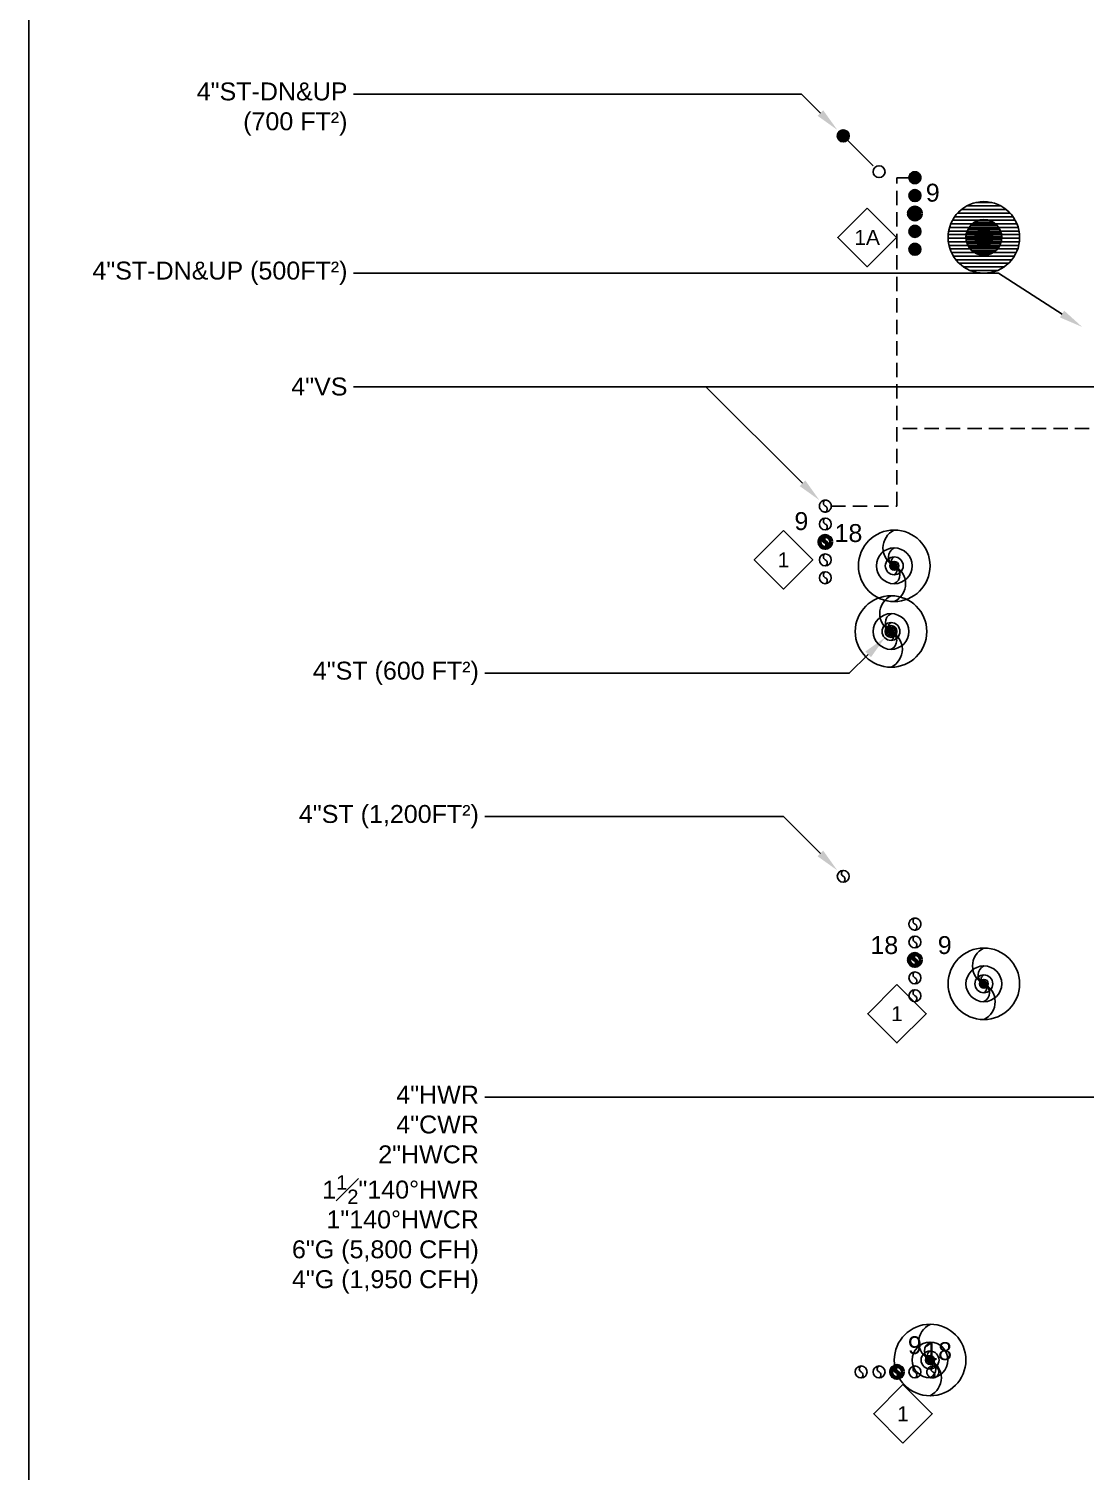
# Model space of a CAD drawing. Extents: x -3693 to 528, y -2672 to 2716.
# Drawn here: x -3693 to -2986, y 57 to 1023 of the extents above; entities that cross this region are included whole.
import ezdxf
from ezdxf.enums import TextEntityAlignment as Align

# ---------------------------------------------------------------- set-up
doc = ezdxf.new("R2010")
doc.units = 0
doc.header["$LTSCALE"] = 48
doc.header["$MEASUREMENT"] = 0
doc.linetypes.add('VENT', pattern=[0.3, 0.2, -0.1])
for name, color, linetype in [('G-ANNO-TEXT', 70, 'Continuous'), ('G-ANNO-TEXT @ 128', 70, 'Continuous'), ('P-HW-N @ 128', 1, 'Continuous'), ('P-HWC-N', 2, 'Continuous'), ('P-HWC-N @ 1 (1)', 2, 'Continuous'), ('P-HWC-N @ 1 (2)', 2, 'Continuous'), ('P-HWC-N @ 12', 2, 'Continuous'), ('P-HWC-N @ 128', 2, 'Continuous'), ('P-HWC-N @ 16', 2, 'Continuous'), ('P-HWC-N @ 192', 2, 'Continuous'), ('P-HWC-N @ 2', 2, 'Continuous'), ('P-HWC-N @ 24', 2, 'Continuous'), ('P-HWC-N @ 384', 2, 'Continuous'), ('P-HWC-N @ 4', 2, 'Continuous'), ('P-HWC-N @ 48', 2, 'Continuous'), ('P-HWC-N @ 64', 2, 'Continuous'), ('P-HWC-N @ 768', 2, 'Continuous'), ('P-HWC-N @ 8', 2, 'Continuous'), ('P-HWC-N @ 96', 2, 'Continuous'), ('P-SAN-N @ 128', 6, 'Continuous'), ('P-SANV-N', 5, 'VENT'), ('P-SANV-N @ 128', 5, 'VENT'), ('P-STRM-N', 2, 'Continuous'), ('P-STRM-N @ 1 (1)', 2, 'Continuous'), ('P-STRM-N @ 1 (2)', 2, 'Continuous'), ('P-STRM-N @ 12', 2, 'Continuous'), ('P-STRM-N @ 128', 2, 'Continuous'), ('P-STRM-N @ 16', 2, 'Continuous'), ('P-STRM-N @ 192', 2, 'Continuous'), ('P-STRM-N @ 2', 2, 'Continuous'), ('P-STRM-N @ 24', 2, 'Continuous'), ('P-STRM-N @ 384', 2, 'Continuous'), ('P-STRM-N @ 4', 2, 'Continuous'), ('P-STRM-N @ 48', 2, 'Continuous'), ('P-STRM-N @ 64', 2, 'Continuous'), ('P-STRM-N @ 768', 2, 'Continuous'), ('P-STRM-N @ 8', 2, 'Continuous'), ('P-STRM-N @ 96', 2, 'Continuous')]:
    doc.layers.add(name, color=color, linetype=linetype)
doc.layers.add('P-CW-N @ 128', color=4, linetype='Continuous', lineweight=60)
doc.layers.add('P-SAN-DFU', color=7, linetype='Continuous', plot=False)
doc.styles.add('Arial', font='arial.ttf')

# ---------------------------------------------------------------- blocks, each defined once
blk = doc.blocks.new('*U9')
blk.add_lwpolyline([(0, 0.0311, 0.634258), (0, 0, -0.634258), (0, -0.0311)], format="xyb")
blk.add_circle((0, 0), 0.0312)
blk = doc.blocks.new('DIAMOND TAG')
blk.add_lwpolyline([(0, -0.1533), (0.1533, 0), (0, 0.1533), (-0.1533, 0)], close=True)
at = {"style": 'Arial'}
blk.add_attdef('XXX', text='', height=0.0781, dxfattribs=at).set_placement((0, 0), align=Align.MIDDLE)
blk = doc.blocks.new('*U738')
at = {"layer": 'P-STRM-N @ 1 (1)'}
blk.add_blockref('*U9', (-3116, 619.74), dxfattribs=at)
at = {"layer": 'P-STRM-N @ 1 (2)'}
blk.add_blockref('*U9', (-3116, 619.74), dxfattribs=at)
at = {"layer": 'P-STRM-N @ 12', "xscale": 12, "yscale": 12, "zscale": 12}
blk.add_blockref('*U9', (-3116, 619.74), dxfattribs=at)
at = {"layer": 'P-STRM-N @ 128', "xscale": 128, "yscale": 128, "zscale": 128}
blk.add_blockref('*U9', (-3116, 619.74), dxfattribs=at)
at = {"layer": 'P-STRM-N @ 16', "xscale": 16, "yscale": 16, "zscale": 16}
blk.add_blockref('*U9', (-3116, 619.74), dxfattribs=at)
at = {"layer": 'P-STRM-N @ 192', "xscale": 192, "yscale": 192, "zscale": 192}
blk.add_blockref('*U9', (-3116, 619.74), dxfattribs=at)
at = {"layer": 'P-STRM-N @ 2', "xscale": 2, "yscale": 2, "zscale": 2}
blk.add_blockref('*U9', (-3116, 619.74), dxfattribs=at)
at = {"layer": 'P-STRM-N @ 24', "xscale": 24, "yscale": 24, "zscale": 24}
blk.add_blockref('*U9', (-3116, 619.74), dxfattribs=at)
at = {"layer": 'P-STRM-N @ 384', "xscale": 384, "yscale": 384, "zscale": 384}
blk.add_blockref('*U9', (-3116, 619.74), dxfattribs=at)
at = {"layer": 'P-STRM-N @ 4', "xscale": 4, "yscale": 4, "zscale": 4}
blk.add_blockref('*U9', (-3116, 619.74), dxfattribs=at)
at = {"layer": 'P-STRM-N @ 48', "xscale": 48, "yscale": 48, "zscale": 48}
blk.add_blockref('*U9', (-3116, 619.74), dxfattribs=at)
at = {"layer": 'P-STRM-N @ 64', "xscale": 64, "yscale": 64, "zscale": 64}
blk.add_blockref('*U9', (-3116, 619.74), dxfattribs=at)
at = {"layer": 'P-STRM-N @ 768', "xscale": 768, "yscale": 768, "zscale": 768}
blk.add_blockref('*U9', (-3116, 619.74), dxfattribs=at)
at = {"layer": 'P-STRM-N @ 8', "xscale": 8, "yscale": 8, "zscale": 8}
blk.add_blockref('*U9', (-3116, 619.74), dxfattribs=at)
at = {"layer": 'P-STRM-N @ 96', "xscale": 96, "yscale": 96, "zscale": 96}
blk.add_blockref('*U9', (-3116, 619.74), dxfattribs=at)
blk = doc.blocks.new('*U26')
h = blk.add_hatch()
h.set_pattern_fill('ANSI31', color=256, scale=0.025, angle=135)
edge = h.paths.add_edge_path()
edge.add_arc((0, 0), 0.0313, 0, 360)
blk.add_circle((0, 0), 0.0312)
blk = doc.blocks.new('*U29')
blk.add_circle((0, 0), 0.0312)
blk = doc.blocks.new('*U28')
h = blk.add_hatch()
h.set_pattern_fill('ANSI31', color=256, scale=0.025, angle=135)
edge = h.paths.add_edge_path()
edge.add_arc((0, 0), 0.0313, 0, 360)
blk.add_circle((0, 0), 0.0312)
blk = doc.blocks.new('*U748')
at = {"layer": 'P-HWC-N @ 1 (1)', "rotation": 180}
blk.add_blockref('*U26', (-3053.84, 883.74), dxfattribs=at)
at = {"layer": 'P-HWC-N @ 1 (2)', "rotation": 180}
blk.add_blockref('*U26', (-3053.84, 883.74), dxfattribs=at)
at = {"layer": 'P-HWC-N @ 12', "xscale": 12, "yscale": 12, "zscale": 12, "rotation": 180}
blk.add_blockref('*U26', (-3053.84, 883.74), dxfattribs=at)
at = {"layer": 'P-HWC-N @ 128', "xscale": 128, "yscale": 128, "zscale": 128, "rotation": 180}
blk.add_blockref('*U26', (-3100, 875.74), dxfattribs=at)
at = {"layer": 'P-HWC-N @ 16', "xscale": 16, "yscale": 16, "zscale": 16, "rotation": 180}
blk.add_blockref('*U26', (-3053.84, 883.74), dxfattribs=at)
at = {"layer": 'P-HWC-N @ 192', "xscale": 192, "yscale": 192, "zscale": 192, "rotation": 180}
blk.add_blockref('*U26', (-3053.84, 883.74), dxfattribs=at)
at = {"layer": 'P-HWC-N @ 2', "xscale": 2, "yscale": 2, "zscale": 2, "rotation": 180}
blk.add_blockref('*U26', (-3053.84, 883.74), dxfattribs=at)
at = {"layer": 'P-HWC-N @ 24', "xscale": 24, "yscale": 24, "zscale": 24, "rotation": 180}
blk.add_blockref('*U26', (-3053.84, 883.74), dxfattribs=at)
at = {"layer": 'P-HWC-N @ 384', "xscale": 384, "yscale": 384, "zscale": 384, "rotation": 180}
blk.add_blockref('*U26', (-3053.84, 883.74), dxfattribs=at)
at = {"layer": 'P-HWC-N @ 4', "xscale": 4, "yscale": 4, "zscale": 4, "rotation": 180}
blk.add_blockref('*U26', (-3053.84, 883.74), dxfattribs=at)
at = {"layer": 'P-HWC-N @ 48', "xscale": 48, "yscale": 48, "zscale": 48, "rotation": 180}
blk.add_blockref('*U26', (-3053.84, 883.74), dxfattribs=at)
at = {"layer": 'P-HWC-N @ 64', "xscale": 64, "yscale": 64, "zscale": 64, "rotation": 180}
blk.add_blockref('*U26', (-3053.84, 883.74), dxfattribs=at)
at = {"layer": 'P-HWC-N @ 768', "xscale": 768, "yscale": 768, "zscale": 768, "rotation": 180}
blk.add_blockref('*U26', (-3053.84, 883.74), dxfattribs=at)
at = {"layer": 'P-HWC-N @ 8', "xscale": 8, "yscale": 8, "zscale": 8, "rotation": 180}
blk.add_blockref('*U26', (-3053.84, 883.74), dxfattribs=at)
at = {"layer": 'P-HWC-N @ 96', "xscale": 96, "yscale": 96, "zscale": 96, "rotation": 180}
blk.add_blockref('*U26', (-3053.84, 883.74), dxfattribs=at)
blk = doc.blocks.new('*U750')
at = {"layer": 'P-HWC-N @ 1 (1)', "rotation": 180}
blk.add_blockref('*U9', (-3113.84, 663.74), dxfattribs=at)
at = {"layer": 'P-HWC-N @ 1 (2)', "rotation": 180}
blk.add_blockref('*U9', (-3113.84, 663.74), dxfattribs=at)
at = {"layer": 'P-HWC-N @ 12', "xscale": 12, "yscale": 12, "zscale": 12, "rotation": 180}
blk.add_blockref('*U9', (-3113.84, 663.74), dxfattribs=at)
at = {"layer": 'P-HWC-N @ 128', "xscale": 128, "yscale": 128, "zscale": 128, "rotation": 180}
blk.add_blockref('*U9', (-3160, 655.74), dxfattribs=at)
at = {"layer": 'P-HWC-N @ 16', "xscale": 16, "yscale": 16, "zscale": 16, "rotation": 180}
blk.add_blockref('*U9', (-3113.84, 663.74), dxfattribs=at)
at = {"layer": 'P-HWC-N @ 192', "xscale": 192, "yscale": 192, "zscale": 192, "rotation": 180}
blk.add_blockref('*U9', (-3113.84, 663.74), dxfattribs=at)
at = {"layer": 'P-HWC-N @ 2', "xscale": 2, "yscale": 2, "zscale": 2, "rotation": 180}
blk.add_blockref('*U9', (-3113.84, 663.74), dxfattribs=at)
at = {"layer": 'P-HWC-N @ 24', "xscale": 24, "yscale": 24, "zscale": 24, "rotation": 180}
blk.add_blockref('*U9', (-3113.84, 663.74), dxfattribs=at)
at = {"layer": 'P-HWC-N @ 384', "xscale": 384, "yscale": 384, "zscale": 384, "rotation": 180}
blk.add_blockref('*U9', (-3113.84, 663.74), dxfattribs=at)
at = {"layer": 'P-HWC-N @ 4', "xscale": 4, "yscale": 4, "zscale": 4, "rotation": 180}
blk.add_blockref('*U9', (-3113.84, 663.74), dxfattribs=at)
at = {"layer": 'P-HWC-N @ 48', "xscale": 48, "yscale": 48, "zscale": 48, "rotation": 180}
blk.add_blockref('*U9', (-3113.84, 663.74), dxfattribs=at)
at = {"layer": 'P-HWC-N @ 64', "xscale": 64, "yscale": 64, "zscale": 64, "rotation": 180}
blk.add_blockref('*U9', (-3113.84, 663.74), dxfattribs=at)
at = {"layer": 'P-HWC-N @ 768', "xscale": 768, "yscale": 768, "zscale": 768, "rotation": 180}
blk.add_blockref('*U9', (-3113.84, 663.74), dxfattribs=at)
at = {"layer": 'P-HWC-N @ 8', "xscale": 8, "yscale": 8, "zscale": 8, "rotation": 180}
blk.add_blockref('*U9', (-3113.84, 663.74), dxfattribs=at)
at = {"layer": 'P-HWC-N @ 96', "xscale": 96, "yscale": 96, "zscale": 96, "rotation": 180}
blk.add_blockref('*U9', (-3113.84, 663.74), dxfattribs=at)
blk = doc.blocks.new('*U751')
at = {"layer": 'P-HWC-N @ 1 (1)', "rotation": 180}
blk.add_blockref('*U9', (-3053.84, 383.74), dxfattribs=at)
at = {"layer": 'P-HWC-N @ 1 (2)', "rotation": 180}
blk.add_blockref('*U9', (-3053.84, 383.74), dxfattribs=at)
at = {"layer": 'P-HWC-N @ 12', "xscale": 12, "yscale": 12, "zscale": 12, "rotation": 180}
blk.add_blockref('*U9', (-3053.84, 383.74), dxfattribs=at)
at = {"layer": 'P-HWC-N @ 128', "xscale": 128, "yscale": 128, "zscale": 128, "rotation": 180}
blk.add_blockref('*U9', (-3100, 375.74), dxfattribs=at)
at = {"layer": 'P-HWC-N @ 16', "xscale": 16, "yscale": 16, "zscale": 16, "rotation": 180}
blk.add_blockref('*U9', (-3053.84, 383.74), dxfattribs=at)
at = {"layer": 'P-HWC-N @ 192', "xscale": 192, "yscale": 192, "zscale": 192, "rotation": 180}
blk.add_blockref('*U9', (-3053.84, 383.74), dxfattribs=at)
at = {"layer": 'P-HWC-N @ 2', "xscale": 2, "yscale": 2, "zscale": 2, "rotation": 180}
blk.add_blockref('*U9', (-3053.84, 383.74), dxfattribs=at)
at = {"layer": 'P-HWC-N @ 24', "xscale": 24, "yscale": 24, "zscale": 24, "rotation": 180}
blk.add_blockref('*U9', (-3053.84, 383.74), dxfattribs=at)
at = {"layer": 'P-HWC-N @ 384', "xscale": 384, "yscale": 384, "zscale": 384, "rotation": 180}
blk.add_blockref('*U9', (-3053.84, 383.74), dxfattribs=at)
at = {"layer": 'P-HWC-N @ 4', "xscale": 4, "yscale": 4, "zscale": 4, "rotation": 180}
blk.add_blockref('*U9', (-3053.84, 383.74), dxfattribs=at)
at = {"layer": 'P-HWC-N @ 48', "xscale": 48, "yscale": 48, "zscale": 48, "rotation": 180}
blk.add_blockref('*U9', (-3053.84, 383.74), dxfattribs=at)
at = {"layer": 'P-HWC-N @ 64', "xscale": 64, "yscale": 64, "zscale": 64, "rotation": 180}
blk.add_blockref('*U9', (-3053.84, 383.74), dxfattribs=at)
at = {"layer": 'P-HWC-N @ 768', "xscale": 768, "yscale": 768, "zscale": 768, "rotation": 180}
blk.add_blockref('*U9', (-3053.84, 383.74), dxfattribs=at)
at = {"layer": 'P-HWC-N @ 8', "xscale": 8, "yscale": 8, "zscale": 8, "rotation": 180}
blk.add_blockref('*U9', (-3053.84, 383.74), dxfattribs=at)
at = {"layer": 'P-HWC-N @ 96', "xscale": 96, "yscale": 96, "zscale": 96, "rotation": 180}
blk.add_blockref('*U9', (-3053.84, 383.74), dxfattribs=at)
blk = doc.blocks.new('*U752')
at = {"layer": 'P-HWC-N @ 1 (1)', "rotation": 180}
blk.add_blockref('*U9', (-3089.84, 131.74), dxfattribs=at)
at = {"layer": 'P-HWC-N @ 1 (2)', "rotation": 180}
blk.add_blockref('*U9', (-3089.84, 131.74), dxfattribs=at)
at = {"layer": 'P-HWC-N @ 12', "xscale": 12, "yscale": 12, "zscale": 12, "rotation": 180}
blk.add_blockref('*U9', (-3089.84, 131.74), dxfattribs=at)
at = {"layer": 'P-HWC-N @ 128', "xscale": 128, "yscale": 128, "zscale": 128, "rotation": 180}
blk.add_blockref('*U9', (-3136, 123.74), dxfattribs=at)
at = {"layer": 'P-HWC-N @ 16', "xscale": 16, "yscale": 16, "zscale": 16, "rotation": 180}
blk.add_blockref('*U9', (-3089.84, 131.74), dxfattribs=at)
at = {"layer": 'P-HWC-N @ 192', "xscale": 192, "yscale": 192, "zscale": 192, "rotation": 180}
blk.add_blockref('*U9', (-3089.84, 131.74), dxfattribs=at)
at = {"layer": 'P-HWC-N @ 2', "xscale": 2, "yscale": 2, "zscale": 2, "rotation": 180}
blk.add_blockref('*U9', (-3089.84, 131.74), dxfattribs=at)
at = {"layer": 'P-HWC-N @ 24', "xscale": 24, "yscale": 24, "zscale": 24, "rotation": 180}
blk.add_blockref('*U9', (-3089.84, 131.74), dxfattribs=at)
at = {"layer": 'P-HWC-N @ 384', "xscale": 384, "yscale": 384, "zscale": 384, "rotation": 180}
blk.add_blockref('*U9', (-3089.84, 131.74), dxfattribs=at)
at = {"layer": 'P-HWC-N @ 4', "xscale": 4, "yscale": 4, "zscale": 4, "rotation": 180}
blk.add_blockref('*U9', (-3089.84, 131.74), dxfattribs=at)
at = {"layer": 'P-HWC-N @ 48', "xscale": 48, "yscale": 48, "zscale": 48, "rotation": 180}
blk.add_blockref('*U9', (-3089.84, 131.74), dxfattribs=at)
at = {"layer": 'P-HWC-N @ 64', "xscale": 64, "yscale": 64, "zscale": 64, "rotation": 180}
blk.add_blockref('*U9', (-3089.84, 131.74), dxfattribs=at)
at = {"layer": 'P-HWC-N @ 768', "xscale": 768, "yscale": 768, "zscale": 768, "rotation": 180}
blk.add_blockref('*U9', (-3089.84, 131.74), dxfattribs=at)
at = {"layer": 'P-HWC-N @ 8', "xscale": 8, "yscale": 8, "zscale": 8, "rotation": 180}
blk.add_blockref('*U9', (-3089.84, 131.74), dxfattribs=at)
at = {"layer": 'P-HWC-N @ 96', "xscale": 96, "yscale": 96, "zscale": 96, "rotation": 180}
blk.add_blockref('*U9', (-3089.84, 131.74), dxfattribs=at)

msp = doc.modelspace()

# ---------------------------------------------------------------- linework, layer by layer
at = {"layer": 'DEFPOINTS'}
msp.add_line((-3693.37, 2116.97), (-3693.37, -859.03), dxfattribs=at)
at = {"layer": 'G-ANNO-TEXT'}
for points in [[(-3163.31, 967.06), (-3176, 979.74), (-3476, 979.74)], [(-3001.46, 832.39), (-3044, 859.74), (-3476, 859.74)], [(-2939.31, 771.06), (-2952, 783.74), (-3476, 783.74)], [(-3175.31, 719.06), (-3240, 783.74), (-3296, 783.74)], [(-3131.31, 604.43), (-3144, 591.74), (-3388, 591.74)], [(-3163.31, 471.06), (-3188, 495.74), (-3388, 495.74)], [(-2155.31, 271.06), (-2192, 307.74), (-3388, 307.74)]]:
    msp.add_lwpolyline(points, dxfattribs=at)
for points in [[(-3161.43, 968.94), (-3152, 955.74), (-3165.2, 965.17)], [(-3000.02, 834.64), (-2988, 823.74), (-3002.9, 830.15)], [(-3173.43, 720.94), (-3164, 707.74), (-3177.2, 717.17)], [(-3133.2, 606.31), (-3120, 615.74), (-3129.43, 602.54)], [(-3161.43, 472.94), (-3152, 459.74), (-3165.2, 469.17)]]:
    msp.add_solid(points, dxfattribs=at)
at = {"layer": 'P-SANV-N'}
for p, q in [((-3104, 923.74), (-3112, 923.74)), ((-3112, 703.74), (-3112, 923.74)), ((-2940, 755.74), (-3112, 755.74)), ((-3156, 703.74), (-3112, 703.74))]:
    msp.add_line(p, q, dxfattribs=at)
at = {"layer": 'P-STRM-N'}
msp.add_line((-3128, 931.74), (-3148, 951.74), dxfattribs=at)

# ---------------------------------------------------------------- block references
at = {"layer": 'G-ANNO-TEXT @ 128'}
ref = msp.add_blockref('DIAMOND TAG', (-3132, 883.74), dxfattribs=dict(at, xscale=128, yscale=128, zscale=128, rotation=180))
ref.add_attrib('XXX', '1A', dxfattribs={"layer": '0', "height": 10, "style": 'Arial'}).set_placement((-3132, 883.74), align=Align.MIDDLE)
ref = msp.add_blockref('DIAMOND TAG', (-3188, 667.74), dxfattribs=dict(at, xscale=128, yscale=128, zscale=128, rotation=180))
ref.add_attrib('XXX', '1', dxfattribs={"layer": '0', "height": 10, "style": 'Arial'}).set_placement((-3188, 667.74), align=Align.MIDDLE)
ref = msp.add_blockref('DIAMOND TAG', (-3112, 363.74), dxfattribs=dict(at, xscale=128, yscale=128, zscale=128, rotation=180))
ref.add_attrib('XXX', '1', dxfattribs={"layer": '0', "height": 10, "style": 'Arial'}).set_placement((-3112, 363.74), align=Align.MIDDLE)
at = {"layer": 'G-ANNO-TEXT @ 128', "xscale": 128, "yscale": 128, "zscale": 128}
msp.add_blockref('DIAMOND TAG', (-3108, 95.74), dxfattribs=at).add_auto_attribs({'XXX': '1'})
at = {"layer": 'P-CW-N @ 128', "xscale": 128, "yscale": 128, "zscale": 128, "rotation": 180}
for name, p in [('*U26', (-3100, 899.74)), ('*U9', (-3160, 679.74)), ('*U9', (-3100, 399.74)), ('*U9', (-3112, 123.74))]:
    msp.add_blockref(name, p, dxfattribs=at)
at = {"layer": 'P-HW-N @ 128', "xscale": 128, "yscale": 128, "zscale": 128, "rotation": 180}
for name, p in [('*U26', (-3100, 887.74)), ('*U9', (-3160, 667.74)), ('*U9', (-3100, 387.74)), ('*U9', (-3124, 123.74))]:
    msp.add_blockref(name, p, dxfattribs=at)
at = {"layer": 'P-HWC-N'}
for name in ['*U748', '*U750', '*U751', '*U752']:
    msp.add_blockref(name, (0, 0), dxfattribs=at)
at = {"layer": 'P-SAN-N @ 128', "xscale": 128, "yscale": 128, "zscale": 128, "rotation": 180}
for name, p in [('*U26', (-3100, 911.74)), ('*U9', (-3160, 691.74)), ('*U9', (-3100, 411.74)), ('*U9', (-3100, 123.74))]:
    msp.add_blockref(name, p, dxfattribs=at)
at = {"layer": 'P-SANV-N @ 128', "xscale": 128, "yscale": 128, "zscale": 128, "rotation": 180}
for name, p in [('*U26', (-3100, 923.74)), ('*U9', (-3160, 703.74)), ('*U9', (-3100, 423.74)), ('*U9', (-3088, 123.74))]:
    msp.add_blockref(name, p, dxfattribs=at)
at = {"layer": 'P-STRM-N'}
msp.add_blockref('*U738', (0, 0), dxfattribs=at)
at = {"layer": 'P-STRM-N @ 128', "xscale": 128, "yscale": 128, "zscale": 128}
for name, p in [('*U28', (-3148, 951.74)), ('*U29', (-3124, 927.74)), ('*U9', (-3148, 455.74))]:
    msp.add_blockref(name, p, dxfattribs=at)

# ---------------------------------------------------------------- texts
at = {"layer": 'G-ANNO-TEXT', "char_height": 12, "attachment_point": 3, "style": 'Arial'}
for s, insert in [('4"ST-DN&UP\\P(700 FT²)', (-3480, 987.51)), ('{\\H1x;4"ST-DN&UP (500FT²)}', (-3480, 867.51)), ('4"VS', (-3480, 789.85)), ('4"ST (600 FT²)', (-3392, 599.51)), ('4"ST (1,200FT²)', (-3392, 503.51)), ('\\A1;4"HWR\\P4"CWR\\P2"HWCR\\P1{\\H0.8x;\\S1#2;}"140%%DHWR\\P1"140%%DHWCR\\P6"G (5,800 CFH)\\P4"G (1,950 CFH)', (-3392, 315.51))]:
    msp.add_mtext(s, dxfattribs=dict(at, insert=insert))
at = {"layer": 'P-SAN-DFU', "style": 'Arial'}
for s, p in [('9', (-3092.7, 907.69)), ('18', (-3153.83, 679.69)), ('18', (-3129.83, 403.69)), ('18', (-3093.83, 131.69))]:
    msp.add_text(s, height=12, dxfattribs=at).set_placement(p)
at = {"layer": 'P-SAN-DFU', "color": 3, "style": 'Arial'}
for p in [(-3180.7, 687.69), (-3084.7, 403.69), (-3104.7, 135.69)]:
    msp.add_text('9', height=12, dxfattribs=at).set_placement(p)

doc.saveas('drawing.dxf')
